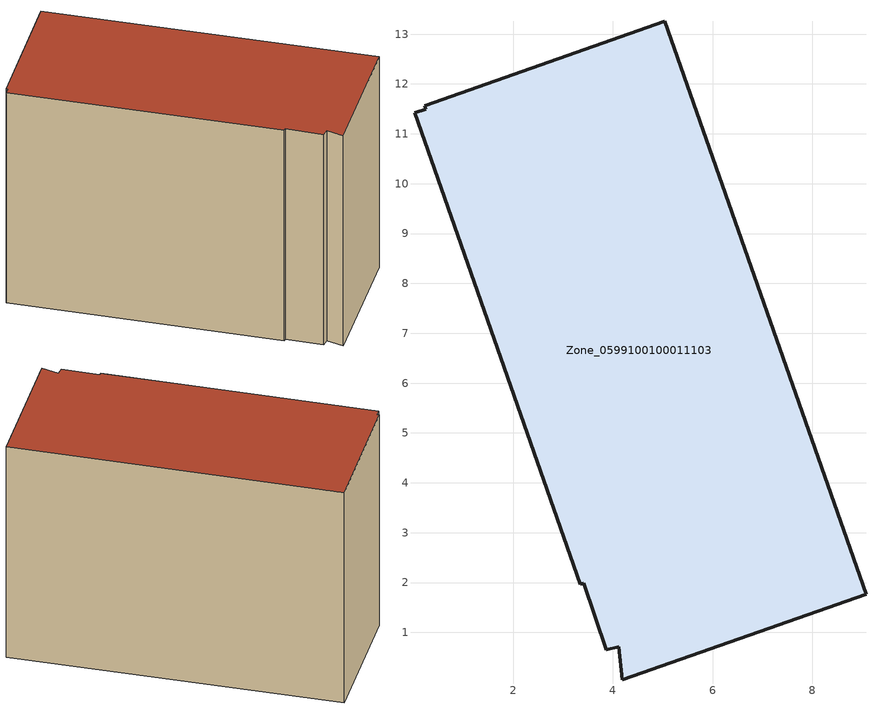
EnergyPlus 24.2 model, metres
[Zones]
Zone_0599100100011103
 floor ground (C_G): 9.08,1.76 4.19,0.05 4.12,0.71 3.86,0.65 3.42,1.99 3.34,1.96 0.02,11.42 0.25,11.49 0.23,11.56 5.04,13.26 z0
 wall outside (C_F): 0.02,11.42 3.34,1.96 3.42,1.99 3.86,0.65 4.12,0.71 4.19,0.05 9.08,1.76 5.04,13.26 0.23,11.56 0.25,11.49 0.02,11.42 z0:8.79
 roof outside (C_R): 4.19,0.05 9.08,1.76 5.04,13.26 0.23,11.56 0.25,11.49 0.02,11.42 3.34,1.96 3.42,1.99 3.86,0.65 4.12,0.71 z8.79
[BUILDING]
Pand.0599100100011103: North Axis=0; Terrain=City; Loads Convergence Tolerance Value=0.04; Temperature Convergence Tolerance Value=0.4; Solar Distribution=FullExterior; Maximum Number of Warmup Days=25; Minimum Number of Warmup Days=1
[Site:Location]
Rotterdam.The.Hague.AP_ZH_NLD Design_Conditions: Latitude=51.96; Longitude=4.45; Time Zone=1; Elevation=-4.5
[SITE:GROUNDTEMPERATURE:BUILDINGSURFACE]
18, 18, 18, 18, 18, 18, 18, 18, 18, 18, 18, 18
[MATERIAL] Thermal Absorptance=0.9; Solar Absorptance=0.7; Visible Absorptance=0.7
Name | Roughness | Thickness | Conductivity | Density | Specific Heat
G.TC.2015-2018 | MediumSmooth | 0.15 | 0.0428571 | 540 | 1210
F.TC.2015-2018 | Rough | 0.3 | 0.0666667 | 1920 | 840
R.TC.2015-2018 | MediumRough | 0.2 | 0.0333333 | 1500 | 1000
[CONSTRUCTION]
C_G: G.TC.2015-2018
C_F: F.TC.2015-2018
C_R: R.TC.2015-2018
[ZONE]
Zone_0599100100011103: Type=1; Multiplier=1; Ceiling Height=Autocalculate; Volume=Autocalculate; Floor Area=autocalculate; Part of Total Floor Area=Yes
[ZONEINFILTRATION:DESIGNFLOWRATE]
Infil_Zone_0599100100011103: Zone or ZoneList or Space or SpaceList=Zone_0599100100011103; Schedule=AlwaysOn; Design Flow Rate Calculation Method=Flow/Area; Flow Rate per Floor Area=0.0015; Constant Term Coefficient=1; Temperature Term Coefficient=0; Velocity Term Coefficient=0; Velocity Squared Term Coefficient=0
[HVACTEMPLATE:ZONE:IDEALLOADSAIRSYSTEM]
Zone_0599100100011103: Maximum Heating Supply Air Temperature=50; Minimum Cooling Supply Air Temperature=13; Maximum Heating Supply Air Humidity Ratio=0.0156; Minimum Cooling Supply Air Humidity Ratio=0.0077; Heating Limit=NoLimit; Cooling Limit=NoLimit; Dehumidification Control Type=ConstantSensibleHeatRatio; Cooling Sensible Heat Ratio=0.7; Dehumidification Setpoint=60; Humidification Control Type=None; Humidification Setpoint=30; Outdoor Air Method=None; Outdoor Air Flow Rate per Person=0.00944; Outdoor Air Flow Rate per Zone Floor Area=0; Outdoor Air Flow Rate per Zone=0; Demand Controlled Ventilation Type=None; Outdoor Air Economizer Type=NoEconomizer; Heat Recovery Type=None; Sensible Heat Recovery Effectiveness=0.7; Latent Heat Recovery Effectiveness=0.65
[ZONECONTROL:THERMOSTAT]
ThermostatControl_Zone_0599100100011103: Zone or ZoneList=Zone_0599100100011103; Control Type Schedule=DualSetpointControlType; Control 1=Thermostat_Zone_0599100100011103; Temperature Difference Between Cutout And Setpoint=0
[THERMOSTATSETPOINT:DUALSETPOINT]
Thermostat_Zone_0599100100011103: Heating Setpoint Temperature Schedule=HeatingSetpoint_Zone_0599100100011103; Cooling Setpoint Temperature Schedule=CoolingSetpoint_Zone_0599100100011103
[SCHEDULE:COMPACT]
HeatingSetpoint_Zone_0599100100011103: Through: 12/31, For: AllDays, Until: 24:00, 21
CoolingSetpoint_Zone_0599100100011103: Through: 12/31, For: AllDays, Until: 24:00, 24
DualSetpointControlType: Through: 12/31, For: AllDays, Until: 24:00, 4
AlwaysOn: Through: 12/31, For: AllDays, Until: 24:00, 1
